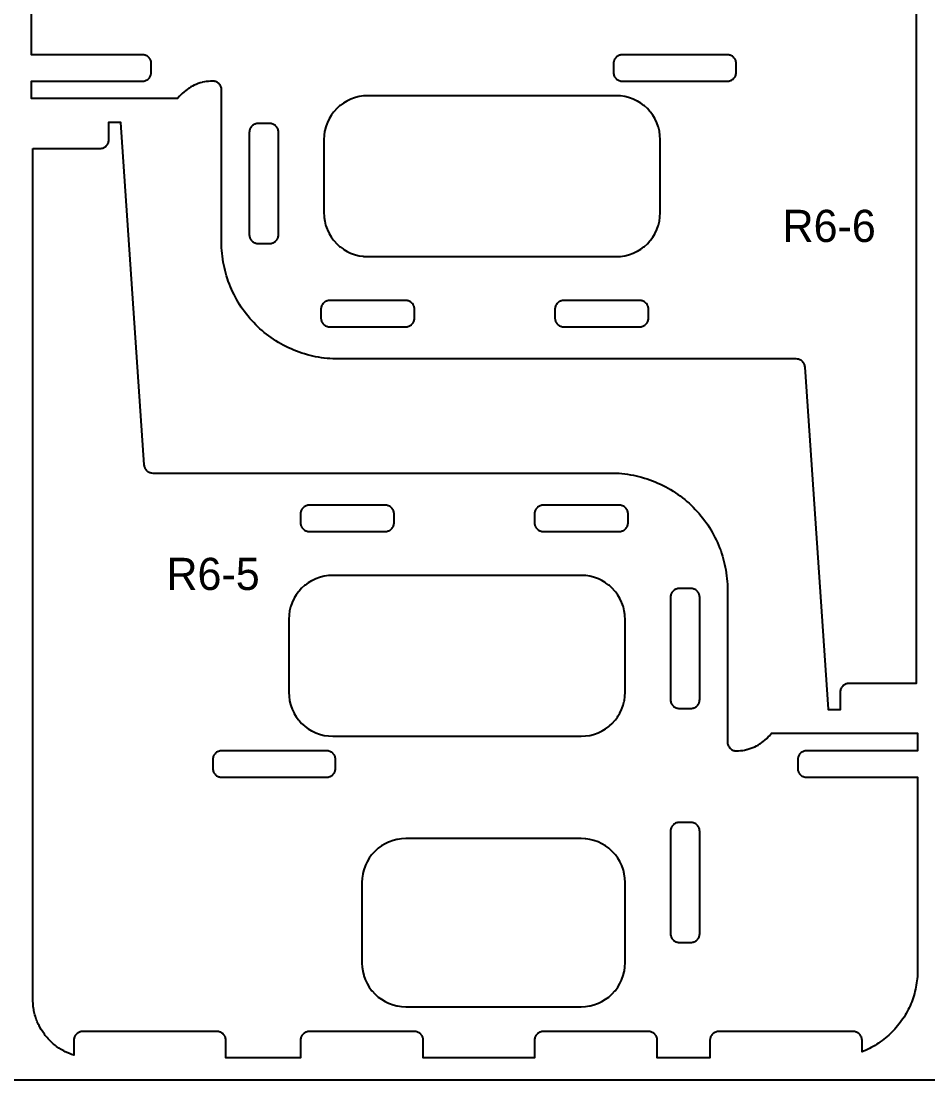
# Model space of a CAD drawing. Header units: millimetres. Extents: x 0 to 59980, y 0 to 1292.
# Drawn here: x 1248 to 1868, y 0 to 724 of the extents above; entities that cross this region are included whole.
import ezdxf

# ---------------------------------------------------------------- set-up
doc = ezdxf.new("R2010")
doc.units = ezdxf.units.MM
for name, color, linetype in [('CUT_IN', 5, 'Continuous'), ('CUT_OUT', 1, 'Continuous'), ('LABEL', 7, 'Continuous'), ('SHEET', 8, 'Continuous')]:
    doc.layers.add(name, color=color, linetype=linetype)

msp = doc.modelspace()

# ---------------------------------------------------------------- linework, layer by layer
at = {"layer": 'CUT_IN'}
for points in [[(1737, 695), (1736.97, 695.59), (1736.94, 695.88), (1736.82, 696.46), (1736.65, 697.02), (1736.42, 697.57), (1736.15, 698.08), (1735.82, 698.57), (1735.64, 698.81), (1735.45, 699.03), (1735.03, 699.45), (1734.81, 699.64), (1734.33, 699.99), (1733.83, 700.29), (1733.3, 700.54), (1732.74, 700.74), (1732.46, 700.82), (1731.88, 700.94), (1731.59, 700.97), (1731, 701), (1659, 701), (1658.41, 700.97), (1658.12, 700.94), (1657.54, 700.82), (1656.98, 700.65), (1656.7, 700.54), (1656.17, 700.29), (1655.92, 700.15), (1655.43, 699.82), (1655.19, 699.64), (1654.97, 699.45), (1654.55, 699.03), (1654.36, 698.81), (1654.01, 698.33), (1653.85, 698.08), (1653.71, 697.83), (1653.46, 697.3), (1653.35, 697.02), (1653.18, 696.46), (1653.06, 695.88), (1653.01, 695.29), (1653, 689), (1653.03, 688.41), (1653.06, 688.12), (1653.18, 687.54), (1653.35, 686.98), (1653.58, 686.43), (1653.85, 685.92), (1654.01, 685.67), (1654.36, 685.19), (1654.55, 684.97), (1654.76, 684.76), (1654.97, 684.55), (1655.19, 684.36), (1655.67, 684.01), (1655.92, 683.85), (1656.43, 683.58), (1656.98, 683.35), (1657.54, 683.18), (1658.12, 683.06), (1658.41, 683.03), (1659, 683), (1731, 683), (1731.59, 683.03), (1731.88, 683.06), (1732.46, 683.18), (1733.02, 683.35), (1733.3, 683.46), (1733.83, 683.71), (1734.33, 684.01), (1734.81, 684.36), (1735.03, 684.55), (1735.45, 684.97), (1735.64, 685.19), (1735.99, 685.67), (1736.15, 685.92), (1736.42, 686.43), (1736.65, 686.98), (1736.82, 687.54), (1736.94, 688.12), (1736.97, 688.41), (1737, 689), (1737, 695)], [(1459.9, 576.59), (1460.23, 576.1), (1461.63, 574.2), (1462.01, 573.75), (1463.79, 571.79), (1465.75, 570.01), (1466.2, 569.63), (1468.1, 568.23), (1468.59, 567.9), (1470.86, 566.55), (1473.25, 565.41), (1473.8, 565.18), (1476.01, 564.39), (1476.58, 564.22), (1479.15, 563.58), (1481.77, 563.19), (1482.35, 563.13), (1485.15, 563), (1654.85, 563), (1657.94, 563.15), (1660.56, 563.53), (1660.85, 563.58), (1663.42, 564.22), (1663.99, 564.39), (1666.48, 565.29), (1668.88, 566.42), (1669.39, 566.69), (1671.66, 568.06), (1673.8, 569.63), (1674.25, 570.01), (1676.21, 571.79), (1677.99, 573.75), (1678.37, 574.2), (1679.94, 576.34), (1681.31, 578.61), (1681.58, 579.12), (1682.71, 581.52), (1683.61, 584.01), (1683.78, 584.58), (1684.42, 587.15), (1684.85, 590.06), (1685, 593.15), (1685, 642.85), (1684.85, 645.94), (1684.47, 648.56), (1684.42, 648.85), (1683.78, 651.42), (1683.61, 651.99), (1682.71, 654.48), (1681.58, 656.88), (1681.31, 657.39), (1679.94, 659.66), (1678.37, 661.8), (1677.99, 662.25), (1676.21, 664.21), (1674.25, 665.99), (1673.8, 666.37), (1671.66, 667.94), (1669.39, 669.31), (1668.88, 669.58), (1666.48, 670.71), (1663.99, 671.61), (1663.42, 671.78), (1660.85, 672.42), (1657.94, 672.85), (1654.85, 673), (1485.15, 673), (1482.06, 672.85), (1479.44, 672.47), (1479.15, 672.42), (1476.58, 671.78), (1476.01, 671.61), (1473.52, 670.71), (1471.12, 669.58), (1470.61, 669.31), (1468.34, 667.94), (1466.2, 666.37), (1465.75, 665.99), (1463.79, 664.21), (1462.01, 662.25), (1461.63, 661.8), (1460.23, 659.9), (1459.9, 659.41), (1458.55, 657.14), (1457.41, 654.75), (1457.18, 654.2), (1456.3, 651.71), (1455.65, 649.14), (1455.53, 648.56), (1455.15, 645.94), (1455, 642.85), (1455, 593.15), (1455.13, 590.35), (1455.19, 589.77), (1455.58, 587.15), (1456.22, 584.58), (1456.39, 584.01), (1457.18, 581.8), (1457.41, 581.25), (1458.55, 578.86), (1459.9, 576.59)], [(1424, 648), (1423.97, 648.59), (1423.94, 648.88), (1423.82, 649.46), (1423.65, 650.02), (1423.42, 650.57), (1423.15, 651.08), (1422.82, 651.57), (1422.64, 651.81), (1422.45, 652.03), (1422.03, 652.45), (1421.81, 652.64), (1421.57, 652.82), (1421.08, 653.15), (1420.57, 653.42), (1420.02, 653.65), (1419.46, 653.82), (1418.88, 653.94), (1418.29, 653.99), (1410, 654), (1409.41, 653.97), (1409.12, 653.94), (1408.54, 653.82), (1407.98, 653.65), (1407.7, 653.54), (1407.17, 653.29), (1406.67, 652.99), (1406.19, 652.64), (1405.97, 652.45), (1405.55, 652.03), (1405.36, 651.81), (1405.01, 651.33), (1404.85, 651.08), (1404.71, 650.83), (1404.46, 650.3), (1404.35, 650.02), (1404.18, 649.46), (1404.06, 648.88), (1404.03, 648.59), (1404, 648), (1404.01, 577.71), (1404.06, 577.12), (1404.18, 576.54), (1404.35, 575.98), (1404.46, 575.7), (1404.71, 575.17), (1404.85, 574.92), (1405.18, 574.43), (1405.36, 574.19), (1405.55, 573.97), (1405.97, 573.55), (1406.19, 573.36), (1406.67, 573.01), (1407.17, 572.71), (1407.7, 572.46), (1407.98, 572.35), (1408.54, 572.18), (1409.12, 572.06), (1409.41, 572.03), (1410, 572), (1418, 572), (1418.59, 572.03), (1418.88, 572.06), (1419.46, 572.18), (1420.02, 572.35), (1420.3, 572.46), (1420.83, 572.71), (1421.33, 573.01), (1421.81, 573.36), (1422.03, 573.55), (1422.45, 573.97), (1422.64, 574.19), (1422.99, 574.67), (1423.15, 574.92), (1423.29, 575.17), (1423.54, 575.7), (1423.65, 575.98), (1423.82, 576.54), (1423.94, 577.12), (1423.97, 577.41), (1424, 578), (1424, 648)], [(1511, 515), (1511.59, 515.03), (1511.88, 515.06), (1512.46, 515.18), (1513.02, 515.35), (1513.57, 515.58), (1514.08, 515.85), (1514.57, 516.18), (1514.81, 516.36), (1515.03, 516.55), (1515.45, 516.97), (1515.64, 517.19), (1515.99, 517.67), (1516.29, 518.17), (1516.54, 518.7), (1516.74, 519.26), (1516.82, 519.54), (1516.94, 520.12), (1516.97, 520.41), (1517, 521), (1516.99, 527.29), (1516.94, 527.88), (1516.82, 528.46), (1516.65, 529.02), (1516.54, 529.3), (1516.29, 529.83), (1515.99, 530.33), (1515.64, 530.81), (1515.45, 531.03), (1515.03, 531.45), (1514.81, 531.64), (1514.33, 531.99), (1513.83, 532.29), (1513.3, 532.54), (1513.02, 532.65), (1512.46, 532.82), (1511.88, 532.94), (1511.59, 532.97), (1511, 533), (1459, 533), (1458.41, 532.97), (1458.12, 532.94), (1457.54, 532.82), (1456.98, 532.65), (1456.7, 532.54), (1456.17, 532.29), (1455.92, 532.15), (1455.67, 531.99), (1455.19, 531.64), (1454.97, 531.45), (1454.76, 531.24), (1454.55, 531.03), (1454.36, 530.81), (1454.01, 530.33), (1453.85, 530.08), (1453.71, 529.83), (1453.46, 529.3), (1453.35, 529.02), (1453.18, 528.46), (1453.06, 527.88), (1453.03, 527.59), (1453, 527), (1453, 521), (1453.03, 520.41), (1453.06, 520.12), (1453.18, 519.54), (1453.35, 518.98), (1453.46, 518.7), (1453.71, 518.17), (1454.01, 517.67), (1454.36, 517.19), (1454.55, 516.97), (1454.97, 516.55), (1455.19, 516.36), (1455.67, 516.01), (1456.17, 515.71), (1456.7, 515.46), (1456.98, 515.35), (1457.54, 515.18), (1458.12, 515.06), (1458.41, 515.03), (1459, 515), (1511, 515)], [(1671, 515), (1671.59, 515.03), (1671.88, 515.06), (1672.46, 515.18), (1673.02, 515.35), (1673.57, 515.58), (1674.08, 515.85), (1674.57, 516.18), (1674.81, 516.36), (1675.03, 516.55), (1675.45, 516.97), (1675.64, 517.19), (1675.99, 517.67), (1676.29, 518.17), (1676.54, 518.7), (1676.74, 519.26), (1676.82, 519.54), (1676.94, 520.12), (1676.97, 520.41), (1677, 521), (1676.99, 527.29), (1676.94, 527.88), (1676.82, 528.46), (1676.65, 529.02), (1676.54, 529.3), (1676.29, 529.83), (1675.99, 530.33), (1675.64, 530.81), (1675.45, 531.03), (1675.03, 531.45), (1674.81, 531.64), (1674.33, 531.99), (1673.83, 532.29), (1673.3, 532.54), (1673.02, 532.65), (1672.46, 532.82), (1671.88, 532.94), (1671.59, 532.97), (1671, 533), (1619, 533), (1618.41, 532.97), (1618.12, 532.94), (1617.54, 532.82), (1616.98, 532.65), (1616.7, 532.54), (1616.17, 532.29), (1615.92, 532.15), (1615.67, 531.99), (1615.19, 531.64), (1614.97, 531.45), (1614.76, 531.24), (1614.55, 531.03), (1614.36, 530.81), (1614.01, 530.33), (1613.85, 530.08), (1613.71, 529.83), (1613.46, 529.3), (1613.35, 529.02), (1613.18, 528.46), (1613.06, 527.88), (1613.03, 527.59), (1613, 527), (1613, 521), (1613.03, 520.41), (1613.06, 520.12), (1613.18, 519.54), (1613.35, 518.98), (1613.46, 518.7), (1613.71, 518.17), (1614.01, 517.67), (1614.36, 517.19), (1614.55, 516.97), (1614.97, 516.55), (1615.19, 516.36), (1615.67, 516.01), (1616.17, 515.71), (1616.7, 515.46), (1616.98, 515.35), (1617.54, 515.18), (1618.12, 515.06), (1618.41, 515.03), (1619, 515), (1671, 515)], [(1445, 393), (1444.41, 392.97), (1444.12, 392.94), (1443.54, 392.82), (1442.98, 392.65), (1442.43, 392.42), (1441.92, 392.15), (1441.43, 391.82), (1441.19, 391.64), (1440.97, 391.45), (1440.55, 391.03), (1440.36, 390.81), (1440.01, 390.33), (1439.71, 389.83), (1439.46, 389.3), (1439.26, 388.74), (1439.18, 388.46), (1439.06, 387.88), (1439.03, 387.59), (1439, 387), (1439.01, 380.71), (1439.06, 380.12), (1439.18, 379.54), (1439.35, 378.98), (1439.46, 378.7), (1439.71, 378.17), (1440.01, 377.67), (1440.36, 377.19), (1440.55, 376.97), (1440.97, 376.55), (1441.19, 376.36), (1441.67, 376.01), (1442.17, 375.71), (1442.7, 375.46), (1442.98, 375.35), (1443.54, 375.18), (1444.12, 375.06), (1444.41, 375.03), (1445, 375), (1497, 375), (1497.59, 375.03), (1497.88, 375.06), (1498.46, 375.18), (1499.02, 375.35), (1499.3, 375.46), (1499.83, 375.71), (1500.08, 375.85), (1500.33, 376.01), (1500.81, 376.36), (1501.03, 376.55), (1501.24, 376.76), (1501.45, 376.97), (1501.64, 377.19), (1501.99, 377.67), (1502.15, 377.92), (1502.29, 378.17), (1502.54, 378.7), (1502.65, 378.98), (1502.82, 379.54), (1502.94, 380.12), (1502.97, 380.41), (1503, 381), (1503, 387), (1502.97, 387.59), (1502.94, 387.88), (1502.82, 388.46), (1502.65, 389.02), (1502.54, 389.3), (1502.29, 389.83), (1501.99, 390.33), (1501.64, 390.81), (1501.45, 391.03), (1501.03, 391.45), (1500.81, 391.64), (1500.33, 391.99), (1499.83, 392.29), (1499.3, 392.54), (1499.02, 392.65), (1498.46, 392.82), (1497.88, 392.94), (1497.59, 392.97), (1497, 393), (1445, 393)], [(1605, 393), (1604.41, 392.97), (1604.12, 392.94), (1603.54, 392.82), (1602.98, 392.65), (1602.43, 392.42), (1601.92, 392.15), (1601.43, 391.82), (1601.19, 391.64), (1600.97, 391.45), (1600.55, 391.03), (1600.36, 390.81), (1600.01, 390.33), (1599.71, 389.83), (1599.46, 389.3), (1599.26, 388.74), (1599.18, 388.46), (1599.06, 387.88), (1599.03, 387.59), (1599, 387), (1599.01, 380.71), (1599.06, 380.12), (1599.18, 379.54), (1599.35, 378.98), (1599.46, 378.7), (1599.71, 378.17), (1600.01, 377.67), (1600.36, 377.19), (1600.55, 376.97), (1600.97, 376.55), (1601.19, 376.36), (1601.67, 376.01), (1602.17, 375.71), (1602.7, 375.46), (1602.98, 375.35), (1603.54, 375.18), (1604.12, 375.06), (1604.41, 375.03), (1605, 375), (1657, 375), (1657.59, 375.03), (1657.88, 375.06), (1658.46, 375.18), (1659.02, 375.35), (1659.3, 375.46), (1659.83, 375.71), (1660.08, 375.85), (1660.33, 376.01), (1660.81, 376.36), (1661.03, 376.55), (1661.24, 376.76), (1661.45, 376.97), (1661.64, 377.19), (1661.99, 377.67), (1662.15, 377.92), (1662.29, 378.17), (1662.54, 378.7), (1662.65, 378.98), (1662.82, 379.54), (1662.94, 380.12), (1662.97, 380.41), (1663, 381), (1663, 387), (1662.97, 387.59), (1662.94, 387.88), (1662.82, 388.46), (1662.65, 389.02), (1662.54, 389.3), (1662.29, 389.83), (1661.99, 390.33), (1661.64, 390.81), (1661.45, 391.03), (1661.03, 391.45), (1660.81, 391.64), (1660.33, 391.99), (1659.83, 392.29), (1659.3, 392.54), (1659.02, 392.65), (1658.46, 392.82), (1657.88, 392.94), (1657.59, 392.97), (1657, 393), (1605, 393)], [(1656.1, 331.41), (1655.77, 331.9), (1654.37, 333.8), (1653.99, 334.25), (1652.21, 336.21), (1650.25, 337.99), (1649.8, 338.37), (1647.9, 339.77), (1647.41, 340.1), (1645.14, 341.45), (1642.75, 342.59), (1642.2, 342.82), (1639.99, 343.61), (1639.42, 343.78), (1636.85, 344.42), (1634.23, 344.81), (1633.65, 344.87), (1630.85, 345), (1461.15, 345), (1458.06, 344.85), (1455.44, 344.47), (1455.15, 344.42), (1452.58, 343.78), (1452.01, 343.61), (1449.52, 342.71), (1447.12, 341.58), (1446.61, 341.31), (1444.34, 339.94), (1442.2, 338.37), (1441.75, 337.99), (1439.79, 336.21), (1438.01, 334.25), (1437.63, 333.8), (1436.06, 331.66), (1434.69, 329.39), (1434.42, 328.88), (1433.29, 326.48), (1432.39, 323.99), (1432.22, 323.42), (1431.58, 320.85), (1431.15, 317.94), (1431, 314.85), (1431, 265.15), (1431.15, 262.06), (1431.53, 259.44), (1431.58, 259.15), (1432.22, 256.58), (1432.39, 256.01), (1433.29, 253.52), (1434.42, 251.12), (1434.69, 250.61), (1436.06, 248.34), (1437.63, 246.2), (1438.01, 245.75), (1439.79, 243.79), (1441.75, 242.01), (1442.2, 241.63), (1444.34, 240.06), (1446.61, 238.69), (1447.12, 238.42), (1449.52, 237.29), (1452.01, 236.39), (1452.58, 236.22), (1455.15, 235.58), (1458.06, 235.15), (1461.15, 235), (1630.85, 235), (1633.94, 235.15), (1636.56, 235.53), (1636.85, 235.58), (1639.42, 236.22), (1639.99, 236.39), (1642.48, 237.29), (1644.88, 238.42), (1645.39, 238.69), (1647.66, 240.06), (1649.8, 241.63), (1650.25, 242.01), (1652.21, 243.79), (1653.99, 245.75), (1654.37, 246.2), (1655.77, 248.1), (1656.1, 248.59), (1657.45, 250.86), (1658.59, 253.25), (1658.82, 253.8), (1659.7, 256.29), (1660.35, 258.86), (1660.47, 259.44), (1660.85, 262.06), (1661, 265.15), (1661, 314.85), (1660.87, 317.65), (1660.81, 318.23), (1660.42, 320.85), (1659.78, 323.42), (1659.61, 323.99), (1658.82, 326.2), (1658.59, 326.75), (1657.45, 329.14), (1656.1, 331.41)], [(1692, 260), (1692.03, 259.41), (1692.06, 259.12), (1692.18, 258.54), (1692.35, 257.98), (1692.58, 257.43), (1692.85, 256.92), (1693.18, 256.43), (1693.36, 256.19), (1693.55, 255.97), (1693.97, 255.55), (1694.19, 255.36), (1694.43, 255.18), (1694.92, 254.85), (1695.43, 254.58), (1695.98, 254.35), (1696.54, 254.18), (1697.12, 254.06), (1697.71, 254.01), (1706, 254), (1706.59, 254.03), (1706.88, 254.06), (1707.46, 254.18), (1708.02, 254.35), (1708.3, 254.46), (1708.83, 254.71), (1709.33, 255.01), (1709.81, 255.36), (1710.03, 255.55), (1710.45, 255.97), (1710.64, 256.19), (1710.99, 256.67), (1711.15, 256.92), (1711.29, 257.17), (1711.54, 257.7), (1711.65, 257.98), (1711.82, 258.54), (1711.94, 259.12), (1711.97, 259.41), (1712, 260), (1711.99, 330.29), (1711.94, 330.88), (1711.82, 331.46), (1711.65, 332.02), (1711.54, 332.3), (1711.29, 332.83), (1711.15, 333.08), (1710.82, 333.57), (1710.64, 333.81), (1710.45, 334.03), (1710.03, 334.45), (1709.81, 334.64), (1709.33, 334.99), (1708.83, 335.29), (1708.3, 335.54), (1708.02, 335.65), (1707.46, 335.82), (1706.88, 335.94), (1706.59, 335.97), (1706, 336), (1698, 336), (1697.41, 335.97), (1697.12, 335.94), (1696.54, 335.82), (1695.98, 335.65), (1695.7, 335.54), (1695.17, 335.29), (1694.67, 334.99), (1694.19, 334.64), (1693.97, 334.45), (1693.55, 334.03), (1693.36, 333.81), (1693.01, 333.33), (1692.85, 333.08), (1692.71, 332.83), (1692.46, 332.3), (1692.35, 332.02), (1692.18, 331.46), (1692.06, 330.88), (1692.03, 330.59), (1692, 330), (1692, 260)], [(1379, 213), (1379.03, 212.41), (1379.06, 212.12), (1379.18, 211.54), (1379.35, 210.98), (1379.58, 210.43), (1379.85, 209.92), (1380.18, 209.43), (1380.36, 209.19), (1380.55, 208.97), (1380.97, 208.55), (1381.19, 208.36), (1381.67, 208.01), (1382.17, 207.71), (1382.7, 207.46), (1383.26, 207.26), (1383.54, 207.18), (1384.12, 207.06), (1384.41, 207.03), (1385, 207), (1457, 207), (1457.59, 207.03), (1457.88, 207.06), (1458.46, 207.18), (1459.02, 207.35), (1459.3, 207.46), (1459.83, 207.71), (1460.08, 207.85), (1460.57, 208.18), (1460.81, 208.36), (1461.03, 208.55), (1461.45, 208.97), (1461.64, 209.19), (1461.99, 209.67), (1462.15, 209.92), (1462.29, 210.17), (1462.54, 210.7), (1462.65, 210.98), (1462.82, 211.54), (1462.94, 212.12), (1462.99, 212.71), (1463, 219), (1462.97, 219.59), (1462.94, 219.88), (1462.82, 220.46), (1462.65, 221.02), (1462.42, 221.57), (1462.15, 222.08), (1461.99, 222.33), (1461.64, 222.81), (1461.45, 223.03), (1461.24, 223.24), (1461.03, 223.45), (1460.81, 223.64), (1460.33, 223.99), (1460.08, 224.15), (1459.57, 224.42), (1459.02, 224.65), (1458.46, 224.82), (1457.88, 224.94), (1457.59, 224.97), (1457, 225), (1385, 225), (1384.41, 224.97), (1384.12, 224.94), (1383.54, 224.82), (1382.98, 224.65), (1382.7, 224.54), (1382.17, 224.29), (1381.67, 223.99), (1381.19, 223.64), (1380.97, 223.45), (1380.55, 223.03), (1380.36, 222.81), (1380.01, 222.33), (1379.85, 222.08), (1379.58, 221.57), (1379.35, 221.02), (1379.18, 220.46), (1379.06, 219.88), (1379.03, 219.59), (1379, 219), (1379, 213)], [(1698, 176), (1697.41, 175.97), (1697.12, 175.94), (1696.54, 175.82), (1695.98, 175.65), (1695.43, 175.42), (1694.92, 175.15), (1694.43, 174.82), (1694.19, 174.64), (1693.97, 174.45), (1693.55, 174.03), (1693.36, 173.81), (1693.01, 173.33), (1692.71, 172.83), (1692.46, 172.3), (1692.26, 171.74), (1692.18, 171.46), (1692.06, 170.88), (1692.03, 170.59), (1692, 170), (1692, 100), (1692.03, 99.41), (1692.06, 99.12), (1692.18, 98.54), (1692.35, 97.98), (1692.46, 97.7), (1692.71, 97.17), (1692.85, 96.92), (1693.01, 96.67), (1693.36, 96.19), (1693.55, 95.97), (1693.97, 95.55), (1694.19, 95.36), (1694.67, 95.01), (1695.17, 94.71), (1695.7, 94.46), (1695.98, 94.35), (1696.54, 94.18), (1697.12, 94.06), (1697.41, 94.03), (1698, 94), (1706, 94), (1706.59, 94.03), (1706.88, 94.06), (1707.46, 94.18), (1708.02, 94.35), (1708.3, 94.46), (1708.83, 94.71), (1709.33, 95.01), (1709.81, 95.36), (1710.03, 95.55), (1710.45, 95.97), (1710.64, 96.19), (1710.82, 96.43), (1711.15, 96.92), (1711.29, 97.17), (1711.54, 97.7), (1711.65, 97.98), (1711.82, 98.54), (1711.94, 99.12), (1711.99, 99.71), (1712, 170), (1711.97, 170.59), (1711.94, 170.88), (1711.82, 171.46), (1711.65, 172.02), (1711.54, 172.3), (1711.29, 172.83), (1711.15, 173.08), (1710.99, 173.33), (1710.64, 173.81), (1710.45, 174.03), (1710.03, 174.45), (1709.81, 174.64), (1709.33, 174.99), (1708.83, 175.29), (1708.3, 175.54), (1708.02, 175.65), (1707.46, 175.82), (1706.88, 175.94), (1706.29, 175.99), (1698, 176)], [(1654.37, 153.8), (1653.99, 154.25), (1652.21, 156.21), (1650.03, 158.18), (1649.8, 158.37), (1647.66, 159.94), (1645.14, 161.45), (1642.48, 162.71), (1639.71, 163.7), (1636.85, 164.42), (1634.23, 164.81), (1633.65, 164.87), (1630.85, 165), (1511.15, 165), (1508.06, 164.85), (1505.44, 164.47), (1504.86, 164.35), (1502.29, 163.7), (1499.8, 162.82), (1499.25, 162.59), (1496.86, 161.45), (1494.34, 159.94), (1492.2, 158.37), (1491.75, 157.99), (1489.79, 156.21), (1488.01, 154.25), (1487.63, 153.8), (1486.06, 151.66), (1484.55, 149.14), (1483.41, 146.75), (1483.18, 146.2), (1482.3, 143.71), (1481.65, 141.14), (1481.53, 140.56), (1481.15, 137.94), (1481, 134.85), (1481.01, 79.85), (1481.15, 77.06), (1481.53, 74.44), (1481.58, 74.15), (1482.22, 71.58), (1482.39, 71.01), (1483.29, 68.52), (1484.55, 65.86), (1486.06, 63.34), (1487.63, 61.2), (1488.01, 60.75), (1489.79, 58.79), (1491.75, 57.01), (1492.2, 56.63), (1494.34, 55.06), (1496.86, 53.55), (1499.25, 52.41), (1499.8, 52.18), (1502.29, 51.3), (1504.86, 50.65), (1505.44, 50.53), (1508.06, 50.15), (1511.15, 50), (1630.85, 50), (1633.94, 50.15), (1636.56, 50.53), (1637.14, 50.65), (1639.71, 51.3), (1642.2, 52.18), (1642.75, 52.41), (1645.14, 53.55), (1647.66, 55.06), (1649.8, 56.63), (1650.25, 57.01), (1652.21, 58.79), (1653.99, 60.75), (1654.37, 61.2), (1655.94, 63.34), (1657.45, 65.86), (1658.59, 68.25), (1658.82, 68.8), (1659.7, 71.29), (1660.35, 73.86), (1660.47, 74.44), (1660.85, 77.06), (1661, 80.15), (1661, 134.85), (1660.85, 137.94), (1660.42, 140.85), (1659.78, 143.42), (1659.61, 143.99), (1658.71, 146.48), (1657.58, 148.88), (1657.31, 149.39), (1655.94, 151.66), (1654.37, 153.8)]]:
    msp.add_lwpolyline(points, close=True, dxfattribs=at)
at = {"layer": 'CUT_OUT'}
msp.add_lwpolyline([(1859.99, 854.02), (1860, 271), (1860, 271), (1814, 271), (1813.41, 270.97), (1813.12, 270.94), (1812.54, 270.82), (1812.26, 270.74), (1811.7, 270.54), (1811.43, 270.42), (1810.92, 270.15), (1810.67, 269.99), (1810.19, 269.64), (1809.97, 269.45), (1809.55, 269.03), (1809.36, 268.81), (1809.01, 268.33), (1808.71, 267.83), (1808.58, 267.57), (1808.35, 267.02), (1808.18, 266.46), (1808.06, 265.88), (1808.03, 265.59), (1808, 265), (1808, 253), (1800.01, 253.01), (1799.97, 253.4), (1784.02, 487.41), (1783.95, 487.99), (1783.83, 488.55), (1783.65, 489.11), (1783.54, 489.38), (1783.42, 489.64), (1783.14, 490.15), (1782.81, 490.63), (1782.44, 491.08), (1781.8, 491.67), (1781.57, 491.85), (1781.33, 492.01), (1781.08, 492.17), (1780.57, 492.44), (1780.03, 492.66), (1779.75, 492.75), (1779.19, 492.89), (1778.9, 492.94), (1778.03, 493), (1464.98, 493), (1463.07, 493.02), (1461.04, 493.1), (1459.15, 493.21), (1457.2, 493.38), (1455.24, 493.6), (1453.3, 493.86), (1451.29, 494.18), (1449.36, 494.54), (1447.44, 494.95), (1445.6, 495.39), (1443.7, 495.89), (1441.81, 496.43), (1439.87, 497.05), (1438.08, 497.66), (1436.17, 498.37), (1434.35, 499.1), (1432.61, 499.85), (1430.76, 500.7), (1429, 501.56), (1427.26, 502.46), (1425.54, 503.41), (1423.9, 504.36), (1422.23, 505.39), (1420.52, 506.5), (1418.91, 507.61), (1417.37, 508.72), (1415.81, 509.91), (1414.22, 511.18), (1412.77, 512.4), (1411.3, 513.7), (1409.86, 515.04), (1408.46, 516.41), (1407.04, 517.86), (1405.7, 519.3), (1404.4, 520.77), (1403.18, 522.22), (1401.91, 523.81), (1400.72, 525.37), (1399.61, 526.91), (1398.5, 528.52), (1397.39, 530.23), (1396.36, 531.9), (1395.41, 533.54), (1394.46, 535.26), (1393.56, 537), (1392.7, 538.76), (1391.85, 540.61), (1391.1, 542.35), (1390.37, 544.17), (1389.66, 546.08), (1389.05, 547.87), (1388.43, 549.81), (1387.89, 551.7), (1387.39, 553.6), (1386.95, 555.44), (1386.54, 557.36), (1386.18, 559.29), (1385.86, 561.3), (1385.6, 563.24), (1385.38, 565.2), (1385.21, 567.15), (1385.1, 569.04), (1385.02, 571.07), (1385, 572.98), (1385, 677), (1384.97, 677.6), (1384.88, 678.19), (1384.73, 678.77), (1384.53, 679.33), (1384.27, 679.87), (1383.96, 680.38), (1383.6, 680.85), (1383.4, 681.08), (1383.19, 681.29), (1382.74, 681.69), (1382.51, 681.87), (1382.26, 682.04), (1381.74, 682.34), (1381.47, 682.47), (1380.92, 682.68), (1380.34, 682.85), (1380.05, 682.91), (1379.75, 682.95), (1379.16, 683), (1377.42, 682.96), (1375.99, 682.85), (1374.57, 682.67), (1373.44, 682.48), (1372.03, 682.18), (1371.76, 682.11), (1370.37, 681.73), (1369.01, 681.29), (1367.67, 680.78), (1366.36, 680.2), (1365.07, 679.57), (1364.07, 679.02), (1362.84, 678.27), (1362.6, 678.12), (1361.42, 677.31), (1360.5, 676.62), (1359.39, 675.71), (1358.12, 674.55), (1357.12, 673.52), (1356.35, 672.67), (1354.99, 671.01), (1255.01, 671.01), (1255, 683), (1331.29, 683.01), (1331.88, 683.06), (1332.46, 683.18), (1333.02, 683.35), (1333.3, 683.46), (1333.57, 683.58), (1334.08, 683.85), (1334.57, 684.18), (1334.81, 684.36), (1335.03, 684.55), (1335.45, 684.97), (1335.64, 685.19), (1335.99, 685.67), (1336.29, 686.17), (1336.54, 686.7), (1336.74, 687.26), (1336.82, 687.54), (1336.94, 688.12), (1336.97, 688.41), (1337, 689), (1336.99, 695.29), (1336.94, 695.88), (1336.82, 696.46), (1336.65, 697.02), (1336.54, 697.3), (1336.42, 697.57), (1336.15, 698.08), (1335.82, 698.57), (1335.64, 698.81), (1335.45, 699.03), (1335.03, 699.45), (1334.81, 699.64), (1334.33, 699.99), (1334.08, 700.15), (1333.83, 700.29), (1333.3, 700.54), (1333.02, 700.65), (1332.46, 700.82), (1331.88, 700.94), (1331.59, 700.97), (1331, 701), (1255, 701), (1255, 833.02)], dxfattribs=at)
msp.add_lwpolyline([(1256, 637), (1302, 637), (1302.59, 637.03), (1302.88, 637.06), (1303.46, 637.18), (1303.74, 637.26), (1304.3, 637.46), (1304.57, 637.58), (1305.08, 637.85), (1305.33, 638.01), (1305.81, 638.36), (1306.03, 638.55), (1306.45, 638.97), (1306.64, 639.19), (1306.99, 639.67), (1307.29, 640.17), (1307.42, 640.43), (1307.65, 640.98), (1307.82, 641.54), (1307.94, 642.12), (1307.97, 642.41), (1308, 643), (1308, 655), (1315.99, 654.99), (1316.03, 654.6), (1331.98, 420.59), (1332.05, 420.01), (1332.17, 419.45), (1332.35, 418.89), (1332.46, 418.62), (1332.58, 418.36), (1332.86, 417.85), (1333.19, 417.37), (1333.56, 416.92), (1334.2, 416.33), (1334.43, 416.15), (1334.67, 415.99), (1334.92, 415.83), (1335.43, 415.56), (1335.97, 415.34), (1336.25, 415.25), (1336.81, 415.11), (1337.1, 415.06), (1337.97, 415), (1651.02, 415), (1652.93, 414.98), (1654.96, 414.9), (1656.85, 414.79), (1658.8, 414.62), (1660.76, 414.4), (1662.7, 414.14), (1664.71, 413.82), (1666.64, 413.46), (1668.56, 413.05), (1670.4, 412.61), (1672.3, 412.11), (1674.19, 411.57), (1676.13, 410.95), (1677.92, 410.34), (1679.83, 409.63), (1681.65, 408.9), (1683.39, 408.15), (1685.24, 407.3), (1687, 406.44), (1688.74, 405.54), (1690.46, 404.59), (1692.1, 403.64), (1693.77, 402.61), (1695.48, 401.5), (1697.09, 400.39), (1698.63, 399.28), (1700.19, 398.09), (1701.78, 396.82), (1703.23, 395.6), (1704.7, 394.3), (1706.14, 392.96), (1707.54, 391.59), (1708.96, 390.14), (1710.3, 388.7), (1711.6, 387.23), (1712.82, 385.78), (1714.09, 384.19), (1715.28, 382.63), (1716.39, 381.09), (1717.5, 379.48), (1718.61, 377.77), (1719.64, 376.1), (1720.59, 374.46), (1721.54, 372.74), (1722.44, 371), (1723.3, 369.24), (1724.15, 367.39), (1724.9, 365.65), (1725.63, 363.83), (1726.34, 361.92), (1726.95, 360.13), (1727.57, 358.19), (1728.11, 356.3), (1728.61, 354.4), (1729.05, 352.56), (1729.46, 350.64), (1729.82, 348.71), (1730.14, 346.7), (1730.4, 344.76), (1730.62, 342.8), (1730.79, 340.85), (1730.9, 338.96), (1730.98, 336.93), (1731, 335.02), (1731, 231), (1731.03, 230.4), (1731.12, 229.81), (1731.27, 229.23), (1731.47, 228.67), (1731.73, 228.13), (1732.04, 227.62), (1732.4, 227.15), (1732.6, 226.92), (1732.81, 226.71), (1733.26, 226.31), (1733.49, 226.13), (1733.74, 225.96), (1734.26, 225.66), (1734.53, 225.53), (1735.08, 225.32), (1735.66, 225.15), (1735.95, 225.09), (1736.25, 225.05), (1736.84, 225), (1738.58, 225.04), (1740.01, 225.15), (1741.43, 225.33), (1742.56, 225.52), (1743.97, 225.82), (1744.24, 225.89), (1745.63, 226.27), (1746.99, 226.71), (1748.33, 227.22), (1749.64, 227.8), (1750.93, 228.43), (1751.93, 228.98), (1753.16, 229.73), (1753.4, 229.88), (1754.58, 230.69), (1755.5, 231.38), (1756.61, 232.29), (1757.88, 233.45), (1758.88, 234.48), (1759.65, 235.33), (1761.01, 236.99), (1860.99, 236.99), (1861, 225), (1784.71, 224.99), (1784.12, 224.94), (1783.54, 224.82), (1782.98, 224.65), (1782.7, 224.54), (1782.43, 224.42), (1781.92, 224.15), (1781.43, 223.82), (1781.19, 223.64), (1780.97, 223.45), (1780.55, 223.03), (1780.36, 222.81), (1780.01, 222.33), (1779.71, 221.83), (1779.46, 221.3), (1779.26, 220.74), (1779.18, 220.46), (1779.06, 219.88), (1779.03, 219.59), (1779, 219), (1779.01, 212.71), (1779.06, 212.12), (1779.18, 211.54), (1779.35, 210.98), (1779.46, 210.7), (1779.58, 210.43), (1779.85, 209.92), (1780.18, 209.43), (1780.36, 209.19), (1780.55, 208.97), (1780.97, 208.55), (1781.19, 208.36), (1781.67, 208.01), (1781.92, 207.85), (1782.17, 207.71), (1782.7, 207.46), (1782.98, 207.35), (1783.54, 207.18), (1784.12, 207.06), (1784.41, 207.03), (1785, 207), (1861, 207), (1861, 74.98), (1860.98, 73.49), (1860.93, 72.02), (1860.84, 70.62), (1860.71, 69.08), (1860.55, 67.69), (1860.36, 66.23), (1860.11, 64.71), (1859.84, 63.26), (1859.55, 61.89), (1859.21, 60.46), (1858.82, 58.96), (1858.41, 57.55), (1857.96, 56.14), (1857.48, 54.75), (1856.97, 53.37), (1856.45, 52.07), (1855.84, 50.65), (1855.22, 49.31), (1854.58, 47.99), (1853.9, 46.68), (1853.19, 45.39), (1852.44, 44.12), (1851.71, 42.93), (1850.91, 41.7), (1850.08, 40.48), (1849.17, 39.23), (1848.28, 38.06), (1847.36, 36.91), (1846.41, 35.78), (1845.48, 34.73), (1844.48, 33.65), (1843.45, 32.6), (1842.35, 31.52), (1841.27, 30.52), (1840.22, 29.59), (1839.09, 28.64), (1837.94, 27.72), (1836.77, 26.83), (1835.52, 25.92), (1834.3, 25.09), (1833.07, 24.29), (1831.88, 23.56), (1830.61, 22.81), (1829.32, 22.1), (1828.01, 21.42), (1826.69, 20.78), (1825.35, 20.16), (1823.93, 19.55), (1823, 19.19), (1822.99, 27.29), (1822.94, 27.88), (1822.82, 28.46), (1822.65, 29.02), (1822.54, 29.3), (1822.29, 29.83), (1821.99, 30.33), (1821.64, 30.81), (1821.45, 31.03), (1821.03, 31.45), (1820.81, 31.64), (1820.33, 31.99), (1820.08, 32.15), (1819.57, 32.42), (1819.3, 32.54), (1819.02, 32.65), (1818.46, 32.82), (1817.88, 32.94), (1817.59, 32.97), (1817, 33), (1725, 33), (1724.41, 32.97), (1724.12, 32.94), (1723.54, 32.82), (1723.26, 32.74), (1722.98, 32.65), (1722.43, 32.42), (1721.92, 32.15), (1721.67, 31.99), (1721.19, 31.64), (1720.97, 31.45), (1720.55, 31.03), (1720.36, 30.81), (1720.01, 30.33), (1719.85, 30.08), (1719.71, 29.83), (1719.46, 29.3), (1719.35, 29.02), (1719.18, 28.46), (1719.06, 27.88), (1719.03, 27.59), (1719, 27), (1719, 15), (1683, 15), (1683, 27), (1682.97, 27.59), (1682.94, 27.88), (1682.82, 28.46), (1682.65, 29.02), (1682.42, 29.57), (1682.15, 30.08), (1681.99, 30.33), (1681.64, 30.81), (1681.45, 31.03), (1681.03, 31.45), (1680.81, 31.64), (1680.33, 31.99), (1680.08, 32.15), (1679.57, 32.42), (1679.02, 32.65), (1678.74, 32.74), (1678.46, 32.82), (1677.88, 32.94), (1677.59, 32.97), (1677, 33), (1605, 33), (1604.41, 32.97), (1604.12, 32.94), (1603.54, 32.82), (1602.98, 32.65), (1602.7, 32.54), (1602.17, 32.29), (1601.92, 32.15), (1601.67, 31.99), (1601.19, 31.64), (1600.97, 31.45), (1600.76, 31.24), (1600.55, 31.03), (1600.36, 30.81), (1600.01, 30.33), (1599.85, 30.08), (1599.71, 29.83), (1599.46, 29.3), (1599.35, 29.02), (1599.18, 28.46), (1599.06, 27.88), (1599.03, 27.59), (1599, 27), (1599, 15), (1523, 15), (1523, 27), (1522.97, 27.59), (1522.94, 27.88), (1522.82, 28.46), (1522.74, 28.74), (1522.65, 29.02), (1522.42, 29.57), (1522.15, 30.08), (1521.99, 30.33), (1521.64, 30.81), (1521.45, 31.03), (1521.03, 31.45), (1520.81, 31.64), (1520.33, 31.99), (1520.08, 32.15), (1519.57, 32.42), (1519.02, 32.65), (1518.46, 32.82), (1517.88, 32.94), (1517.29, 32.99), (1445, 33), (1444.41, 32.97), (1444.12, 32.94), (1443.54, 32.82), (1442.98, 32.65), (1442.7, 32.54), (1442.17, 32.29), (1441.92, 32.15), (1441.67, 31.99), (1441.19, 31.64), (1440.97, 31.45), (1440.76, 31.24), (1440.55, 31.03), (1440.36, 30.81), (1440.01, 30.33), (1439.85, 30.08), (1439.71, 29.83), (1439.46, 29.3), (1439.35, 29.02), (1439.18, 28.46), (1439.06, 27.88), (1439.03, 27.59), (1439, 27), (1439, 15), (1388, 15), (1388, 27), (1387.97, 27.59), (1387.94, 27.88), (1387.82, 28.46), (1387.74, 28.74), (1387.65, 29.02), (1387.42, 29.57), (1387.15, 30.08), (1386.99, 30.33), (1386.64, 30.81), (1386.45, 31.03), (1386.03, 31.45), (1385.81, 31.64), (1385.33, 31.99), (1385.08, 32.15), (1384.83, 32.29), (1384.3, 32.54), (1384.02, 32.65), (1383.46, 32.82), (1382.88, 32.94), (1382.59, 32.97), (1382, 33), (1290, 33), (1289.41, 32.97), (1289.12, 32.94), (1288.54, 32.82), (1288.26, 32.74), (1287.98, 32.65), (1287.43, 32.42), (1286.92, 32.15), (1286.67, 31.99), (1286.19, 31.64), (1285.97, 31.45), (1285.55, 31.03), (1285.36, 30.81), (1285.01, 30.33), (1284.85, 30.08), (1284.71, 29.83), (1284.46, 29.3), (1284.26, 28.74), (1284.18, 28.46), (1284.06, 27.88), (1284.03, 27.59), (1284, 27), (1284, 16.85), (1283.42, 17.03), (1282.49, 17.35), (1281.57, 17.69), (1279.82, 18.42), (1278.05, 19.25), (1277.11, 19.74), (1275.4, 20.71), (1273.75, 21.76), (1272.14, 22.89), (1271.42, 23.44), (1270.6, 24.1), (1269.9, 24.69), (1269.11, 25.39), (1267.74, 26.69), (1267.06, 27.39), (1266.39, 28.11), (1265.69, 28.9), (1265.1, 29.6), (1264.44, 30.42), (1263.89, 31.14), (1262.72, 32.81), (1261.71, 34.4), (1260.74, 36.11), (1260.25, 37.05), (1259.86, 37.86), (1259.42, 38.82), (1259.03, 39.73), (1258.69, 40.57), (1258.35, 41.49), (1257.73, 43.35), (1257.44, 44.37), (1256.96, 46.27), (1256.76, 47.23), (1256.58, 48.2), (1256.44, 49.09), (1256.3, 50.14), (1256.19, 51.12), (1256.11, 52.02), (1256.01, 53.98), (1256, 637)], close=True, dxfattribs=at)
at = {"layer": 'SHEET'}
msp.add_lwpolyline([(0, 0), (2440, 0), (2440, 1220), (0, 1220)], close=True, dxfattribs=at)

# ---------------------------------------------------------------- texts
at = {"layer": 'LABEL'}
for s, p in [('R6-6', (1768.65, 573)), ('R6-5', (1347.35, 335))]:
    msp.add_text(s, height=22, dxfattribs=at).set_placement(p)

doc.saveas('drawing.dxf')
